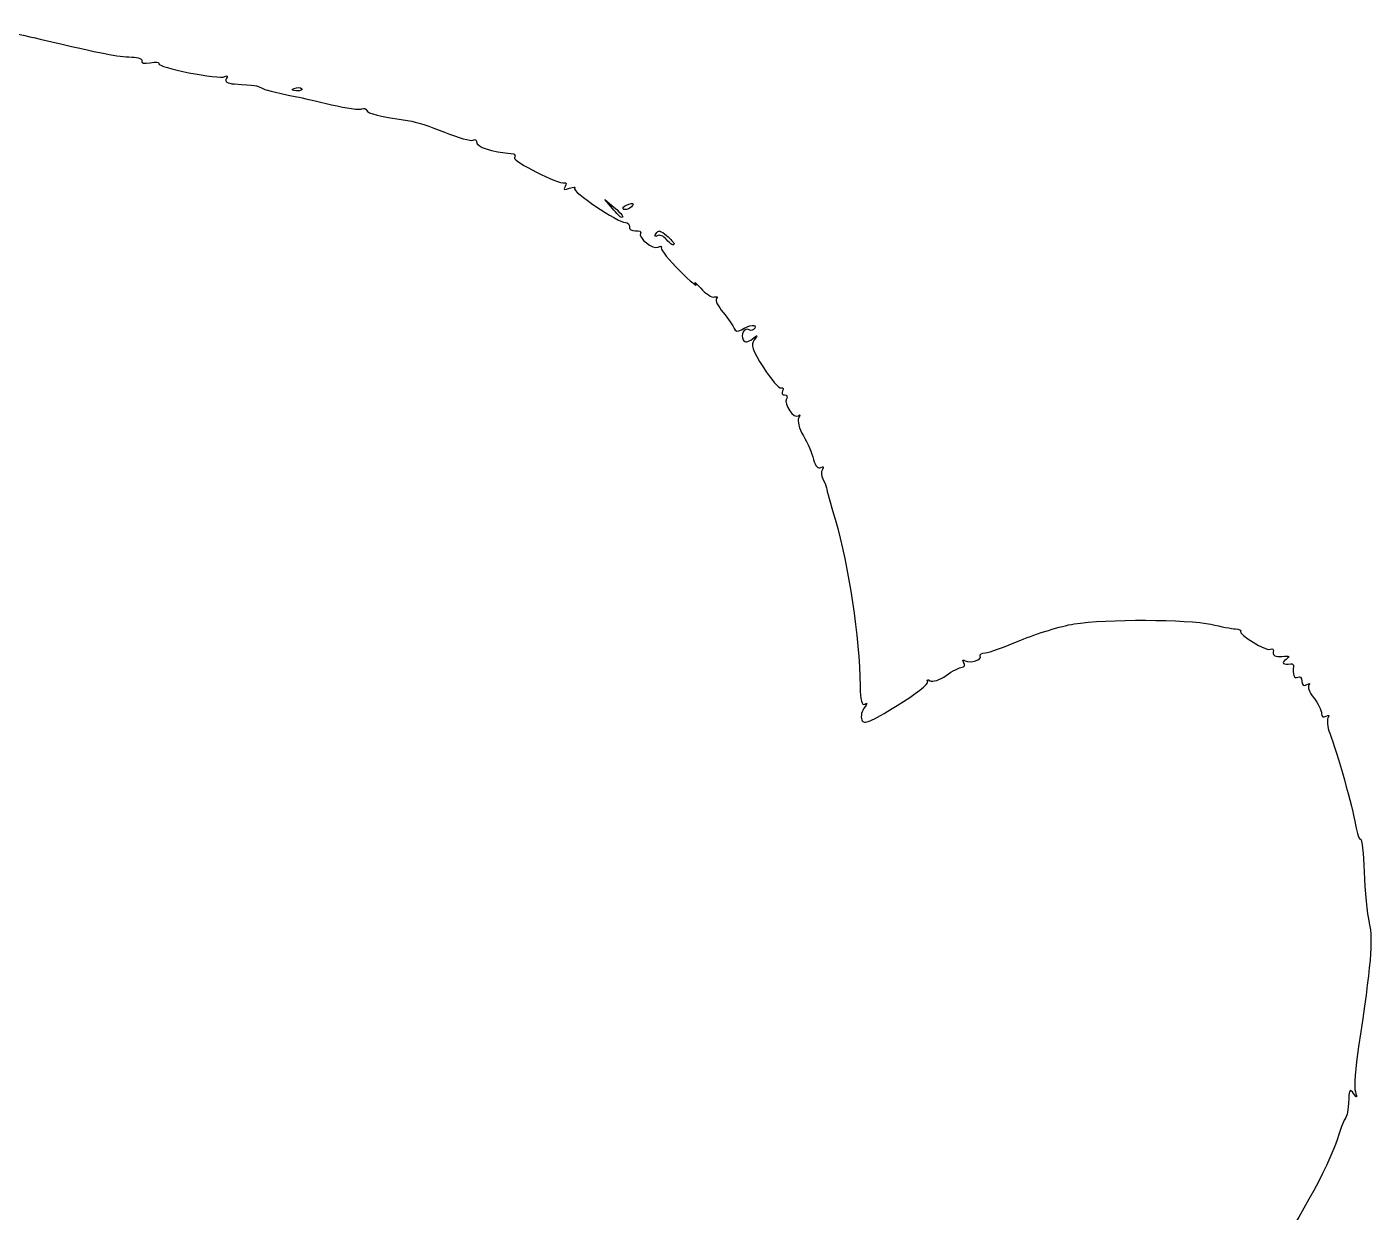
# Model space of a CAD drawing. Extents: x 248 to 548, y 127 to 364.
# Drawn here: x 403.6 to 456.8, y 315.9 to 362.8 of the extents above; entities that cross this region are included whole.
import ezdxf

# ---------------------------------------------------------------- set-up
doc = ezdxf.new("R2010")
doc.units = 0
doc.layers.add('Layer_1', color=7, linetype='CONTINUOUS')

msp = doc.modelspace()

# ---------------------------------------------------------------- linework, layer by layer
at = {"layer": 'Layer_1', "color": 7}
for points in [[(414.164131, 360.342615), (414.164131, 360.342646)], [(426.75048, 355.58982), (426.45299, 355.941209), (426.804328, 355.643702)], [(426.75048, 355.58982), (426.75048, 355.58982)], [(427.155751, 355.612144), (427.155751, 355.612144)], [(428.875077, 354.377755), (428.875077, 354.377755)]]:
    msp.add_lwpolyline(points, dxfattribs=at)
for points in [[(401.893667, 362.776575), (402.00094, 362.771326), (403.002462, 362.553603), (404.119046, 362.292756)], [(404.119046, 362.292756), (406.698501, 361.690198), (407.131345, 361.605099), (407.735244, 361.581787)], [(407.735244, 361.581787), (408.006093, 361.571289), (408.188945, 361.49987), (408.141475, 361.422992)], [(408.141475, 361.422992), (408.093892, 361.346121), (408.239124, 361.318395), (408.46397, 361.361392)], [(408.46397, 361.361392), (408.688845, 361.404383), (408.841725, 361.389078), (408.803568, 361.327367)], [(408.803568, 361.327367), (408.710773, 361.17725), (411.217274, 360.680629), (411.423719, 360.808225)], [(411.474152, 360.727944), (411.401029, 360.609744), (411.513805, 360.53844), (411.801417, 360.520928)], [(411.423719, 360.808225), (411.517417, 360.866123), (411.538668, 360.832327), (411.474152, 360.727944)], [(411.801417, 360.520928), (412.619664, 360.471099), (412.708818, 360.458029), (412.864943, 360.364981)], [(412.864943, 360.364981), (413.005321, 360.281319), (413.273658, 360.21356), (414.270297, 360.010089)], [(414.258478, 360.248259), (414.076557, 360.255766), (414.039502, 360.292763), (414.164131, 360.342615)], [(414.164131, 360.342646), (414.276794, 360.387759), (414.411583, 360.382213), (414.463428, 360.330284)], [(414.463428, 360.330284), (414.515356, 360.278389), (414.423098, 360.24148), (414.258478, 360.248259)], [(414.270297, 360.010089), (414.442086, 359.975017), (415.060124, 359.833398), (415.643647, 359.69538)], [(415.643647, 359.69538), (416.227198, 359.55736), (416.765904, 359.482263), (416.840693, 359.528494)], [(416.840693, 359.528494), (416.915453, 359.574722), (417.000233, 359.549181), (417.029076, 359.471739)], [(417.029076, 359.471739), (417.075981, 359.345538), (417.536201, 359.234898), (418.72128, 359.064885)], [(418.72128, 359.064885), (418.935967, 359.034074), (419.560242, 358.829596), (420.108403, 358.610481)], [(420.108403, 358.610481), (420.656591, 358.39137), (421.166087, 358.249796), (421.24065, 358.295871)], [(421.24065, 358.295871), (421.315185, 358.341953), (421.376229, 358.309982), (421.376229, 358.224785)], [(421.376229, 358.224785), (421.376229, 358.019344), (421.912395, 357.844059), (422.829984, 357.749543)], [(422.875676, 357.605923), (422.78799, 357.464061), (424.621926, 356.537858), (424.851345, 356.60814)], [(422.829984, 357.749543), (422.899524, 357.742374), (422.920041, 357.677751), (422.875676, 357.605923)], [(424.87618, 356.464469), (424.794844, 356.332869), (424.847591, 356.311152), (425.055053, 356.390767)], [(424.851345, 356.60814), (424.928391, 356.631734), (424.939511, 356.567088), (424.87618, 356.464469)], [(425.055053, 356.390767), (425.216822, 356.452853), (425.301461, 356.455918), (425.243154, 356.397597)], [(425.243154, 356.397597), (425.125439, 356.27991), (426.967447, 355.034026), (427.263159, 355.031274)], [(427.155751, 355.612144), (427.155751, 355.645903), (427.26483, 355.715375), (427.398095, 355.766531)], [(427.545105, 355.70515), (427.453411, 355.556758), (427.155751, 355.48566), (427.155751, 355.612144)], [(427.398095, 355.766531), (427.537146, 355.819862), (427.5998, 355.793681), (427.545105, 355.70515)], [(427.101875, 355.238428), (427.072213, 355.238428), (426.914084, 355.39656), (426.75048, 355.58982)], [(426.804328, 355.643702), (427.134584, 355.364116), (427.226843, 355.238428), (427.101875, 355.238428)], [(427.263159, 355.031274), (427.365803, 355.030428), (427.436049, 354.953401), (427.419313, 354.860346)], [(427.419313, 354.860346), (427.402662, 354.767295), (427.511204, 354.700795), (427.660585, 354.712572)], [(427.660585, 354.712572), (427.809993, 354.724369), (427.899514, 354.681031), (427.859495, 354.616314)], [(427.859495, 354.616314), (427.747142, 354.434532), (428.362556, 353.944267), (428.554354, 354.062778)], [(428.474632, 354.599782), (428.563109, 354.742919), (428.666092, 354.723494), (428.889188, 354.521618)], [(428.519477, 354.509801), (428.421941, 354.449524), (428.40402, 354.48553), (428.474632, 354.599782)], [(428.875077, 354.377755), (428.768905, 354.505655), (428.608913, 354.565074), (428.519477, 354.509801)], [(428.554354, 354.062778), (428.64777, 354.120523), (428.704863, 354.105218), (428.681269, 354.028759)], [(429.185973, 354.199097), (429.185973, 354.083002), (429.059284, 354.155821), (428.875077, 354.377755)], [(428.889188, 354.521618), (429.052426, 354.373869), (429.185973, 354.228736), (429.185973, 354.199097)], [(428.681269, 354.028759), (428.657845, 353.952302), (428.989795, 353.542978), (429.419252, 353.119154)], [(429.419252, 353.119154), (429.84871, 352.695332), (430.129803, 352.4573), (430.043895, 352.590196)], [(430.043895, 352.590196), (429.958015, 352.723097), (430.047564, 352.652821), (430.24289, 352.434025)], [(430.24289, 352.434025), (430.438216, 352.21523), (430.684172, 352.059646), (430.789441, 352.088272)], [(430.789441, 352.088272), (430.894795, 352.116906), (430.930242, 352.089401), (430.868153, 352.027558)], [(430.868153, 352.027558), (430.806149, 351.965531), (430.922453, 351.716298), (431.126499, 351.473708)], [(431.126499, 351.473708), (431.330687, 351.231118), (431.526154, 350.947315), (431.560867, 350.843037)], [(432.152236, 350.786833), (431.971219, 350.898689), (431.795705, 350.594292), (431.922676, 350.388815)], [(431.849157, 350.793832), (432.162876, 350.989567), (432.484157, 351.022976), (432.37649, 350.848662)], [(431.560867, 350.843037), (431.6021, 350.719489), (431.702515, 350.702349), (431.849157, 350.793832)], [(431.922676, 350.388815), (431.990777, 350.278624), (432.108774, 350.291397), (432.283328, 350.427854)], [(432.37649, 350.848662), (432.327157, 350.768906), (432.226235, 350.741079), (432.152236, 350.786833)], [(432.358681, 350.393864), (432.210515, 350.20322), (432.280703, 349.990181), (432.718882, 349.300656)], [(432.283328, 350.427854), (432.506622, 350.602454), (432.517093, 350.597727), (432.358681, 350.393864)], [(432.718882, 349.300656), (433.01815, 348.829624), (433.334578, 348.463543), (433.42201, 348.487151)], [(433.42201, 348.487151), (433.509443, 348.510744), (433.536536, 348.458039), (433.482152, 348.370017)], [(433.482152, 348.370017), (433.427711, 348.281986), (433.461832, 348.209969), (433.557872, 348.209969)], [(433.636104, 348.054069), (433.509217, 347.848854), (433.938703, 347.240885), (434.104395, 347.391053)], [(433.557872, 348.209969), (433.653884, 348.209969), (433.689077, 348.139817), (433.636104, 348.054069)], [(434.117095, 347.306835), (434.053539, 347.196531), (434.136004, 346.878574), (434.300765, 346.599414)], [(434.104395, 347.391053), (434.174894, 347.454931), (434.180567, 347.417046), (434.117095, 347.306835)], [(434.300765, 346.599414), (434.465301, 346.320531), (434.648689, 345.898301), (434.708181, 345.661127)], [(434.708181, 345.661127), (434.774363, 345.397294), (434.884599, 345.272064), (434.992153, 345.33851)], [(434.992153, 345.33851), (435.099341, 345.40479), (435.124403, 345.376844), (435.056415, 345.266812)], [(435.056415, 345.266812), (434.995173, 345.167644), (434.999886, 344.998664), (435.066858, 344.891289)], [(435.066858, 344.891289), (435.133914, 344.783921), (435.199784, 344.625797), (435.213303, 344.5399)], [(435.213303, 344.5399), (435.226849, 344.454006), (435.381366, 343.891783), (435.556824, 343.290517)], [(435.556824, 343.290517), (436.106564, 341.406793), (436.523773, 338.627824), (436.547311, 336.692962)], [(445.01028, 339.149416), (446.247825, 339.350268), (449.514547, 339.341519), (450.424431, 339.134882)], [(442.901967, 338.50843), (443.531831, 338.774995), (444.480577, 339.06344), (445.01028, 339.149416)], [(450.424431, 339.134882), (450.810963, 339.047111), (451.246855, 338.964834), (451.393046, 338.952044)], [(451.393046, 338.952044), (451.539266, 338.939231), (451.630141, 338.900002), (451.595005, 338.864826)], [(451.595005, 338.864826), (451.478757, 338.74863), (452.629151, 338.051561), (452.781636, 338.145789)], [(441.494977, 338.007777), (441.638967, 338.016582), (442.27216, 338.241863), (442.901967, 338.50843)], [(452.781636, 338.145789), (452.863763, 338.196541), (452.911628, 338.144942), (452.888006, 338.031238)], [(440.579815, 337.434022), (440.678959, 337.434022), (440.709947, 337.51516), (440.648705, 337.614328)], [(440.648705, 337.614328), (440.583032, 337.720584), (440.605497, 337.752442), (440.703428, 337.691905)], [(440.703428, 337.691905), (440.89977, 337.570578), (441.394139, 337.731269), (441.298832, 337.885445)], [(441.298832, 337.885445), (441.262736, 337.943929), (441.350959, 337.99898), (441.494977, 338.007777)], [(452.888006, 338.031238), (452.859783, 337.895706), (452.979671, 337.83804), (453.235506, 337.863934)], [(453.391716, 337.749193), (453.181037, 337.61047), (453.277444, 337.522795), (453.586929, 337.571664)], [(453.235506, 337.863934), (453.540052, 337.894752), (453.574398, 337.869522), (453.391716, 337.749193)], [(453.586929, 337.571664), (453.651332, 337.581852), (453.695754, 337.537448), (453.685566, 337.473025)], [(439.313089, 336.901671), (439.412826, 336.840023), (439.69804, 336.934579), (439.946931, 337.111803)], [(439.946931, 337.111803), (440.195823, 337.289024), (440.480614, 337.434022), (440.579815, 337.434022)], [(453.685566, 337.473025), (453.636431, 337.161731), (453.719799, 336.956744), (453.860233, 337.04355)], [(453.860233, 337.04355), (453.946141, 337.096636), (454.016387, 337.026363), (454.016387, 336.88738)], [(436.547311, 336.692962), (436.554366, 336.12076), (436.611319, 335.906161), (436.7364, 335.981119)], [(438.00894, 335.917619), (438.725135, 336.360877), (439.270699, 336.788842), (439.221395, 336.868654)], [(439.221395, 336.868654), (439.172006, 336.948464), (439.21321, 336.963323), (439.313089, 336.901671)], [(454.016387, 336.88738), (454.016387, 336.729423), (454.089567, 336.676802), (454.211656, 336.747028)], [(454.211656, 336.747028), (454.318985, 336.808815), (454.356408, 336.803548), (454.294855, 336.735316)], [(454.294855, 336.735316), (454.233218, 336.667094), (454.321102, 336.435514), (454.49004, 336.220697)], [(436.7364, 335.981119), (436.846156, 336.046868), (436.838846, 335.993791), (436.717491, 335.843979)], [(454.49004, 336.220697), (454.659007, 336.005878), (454.797295, 335.730029), (454.797295, 335.6077)], [(436.717491, 335.843979), (436.608722, 335.709537), (436.561732, 335.489773), (436.613238, 335.355613)], [(436.613238, 335.355613), (436.689523, 335.156883), (436.948066, 335.260998), (438.00894, 335.917619)], [(454.797295, 335.6077), (454.797295, 335.479348), (454.873524, 335.432411), (454.977579, 335.496716)], [(454.977579, 335.496716), (455.084231, 335.56264), (455.11567, 335.539867), (455.054569, 335.440951)], [(455.054569, 335.440951), (454.997701, 335.348998), (455.028323, 335.074593), (455.122246, 334.831174)], [(455.122246, 334.831174), (455.413697, 334.077118), (456.034925, 331.861894), (456.140955, 331.198827)], [(456.140955, 331.198827), (456.19644, 330.851888), (456.285764, 330.594332), (456.339471, 330.62648)], [(456.339471, 330.62648), (456.393149, 330.658631), (456.458314, 330.077558), (456.484335, 329.335212)], [(456.484335, 329.335212), (456.5103, 328.592866), (456.599538, 327.68216), (456.68254, 327.311419)], [(456.68254, 327.311419), (456.835391, 326.628859), (456.75318, 325.672961), (456.262509, 322.428702)], [(456.262509, 322.428702), (456.13802, 321.605742), (456.080362, 320.797547), (456.134239, 320.63271)], [(456.063796, 320.567268), (455.926382, 320.758259), (455.891217, 320.7222), (455.873352, 320.372052)], [(456.134239, 320.63271), (456.214587, 320.387123), (456.201831, 320.375306), (456.063796, 320.567268)], [(455.873352, 320.372052), (455.845695, 319.829009), (455.829015, 319.743795), (455.713361, 319.552143)], [(455.713361, 319.552143), (455.661573, 319.466249), (455.531497, 319.114859), (455.424365, 318.771279)], [(455.424365, 318.771279), (455.075341, 317.651777), (453.716638, 315.209821), (452.599772, 313.694663)]]:
    msp.add_open_spline(points, degree=3, dxfattribs=at)

doc.saveas('drawing.dxf')
